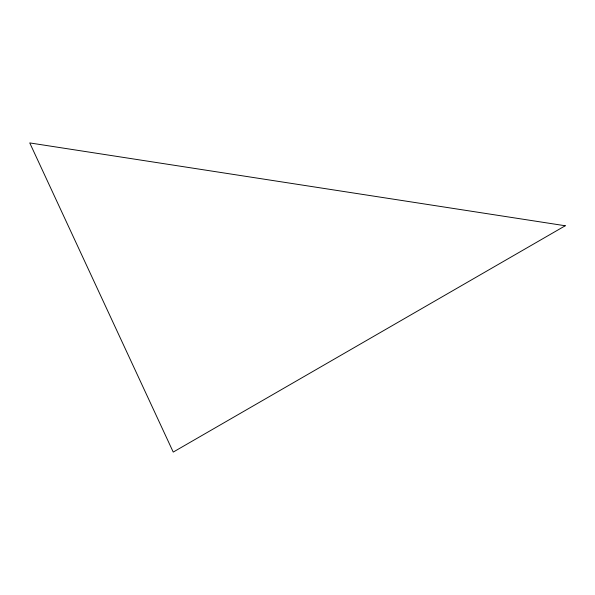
<?xml version="1.0" encoding="UTF-8"?>
<svg xmlns="http://www.w3.org/2000/svg" width="595" height="595" viewBox="0 0 595 595"><rect width="100%" height="100%" fill="white"/><g stroke="black" fill="none" stroke-linecap="round" stroke-linejoin="round"><path stroke-width="0.89" d="M565.25 225.758L173.234 452.081L29.75 142.919L565.25 225.758"/></g></svg>
